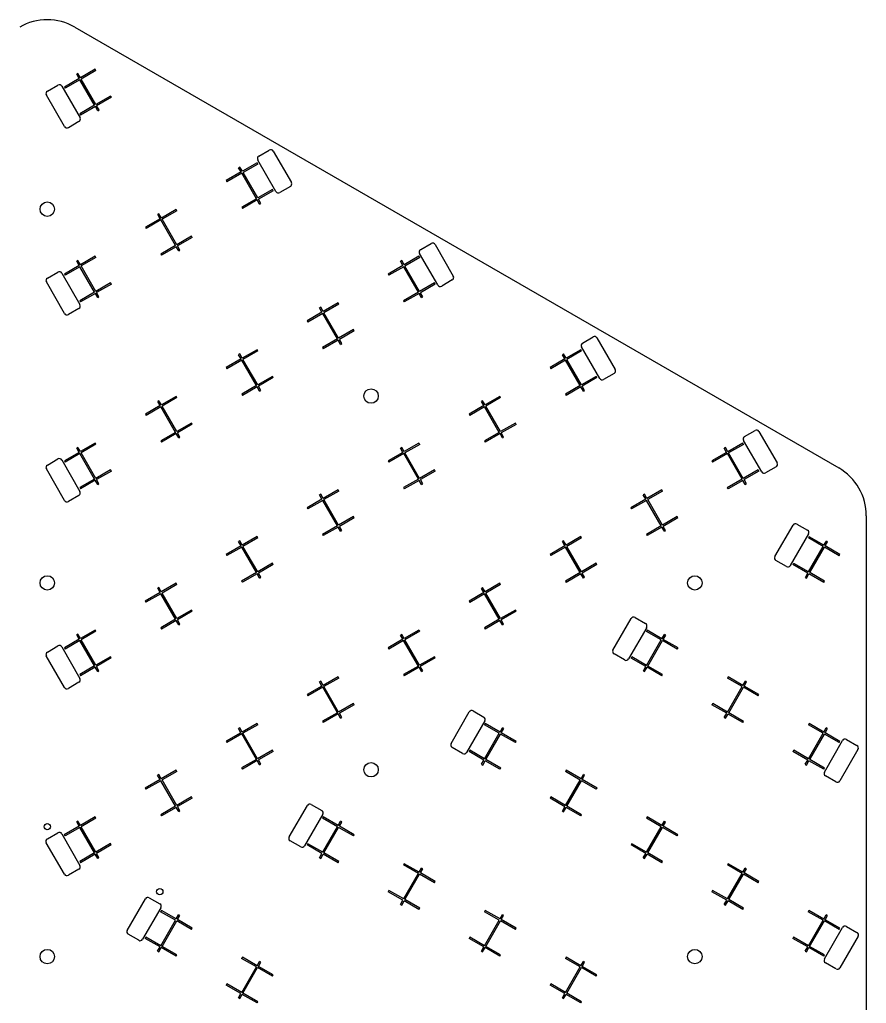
# Model space of a CAD drawing. Extents: x -11.5 to 11.5, y -13.2 to 13.2.
# Drawn here: x -0.39 to 11.5, y -0.66 to 13.16 of the extents above; entities that cross this region are included whole.
import ezdxf

# ---------------------------------------------------------------- set-up
doc = ezdxf.new("R2010")
doc.units = 0
doc.header["$MEASUREMENT"] = 0
doc.layers.get('0').update_dxf_attribs({"linetype": 'CONTINUOUS'})

msp = doc.modelspace()

# ---------------------------------------------------------------- linework, layer by layer
at = {"color": 7, "linetype": 'CONTINUOUS'}
for p, q in [((0.388, 13.055), (11.113, 6.863)), ((0.674, 12.462), (0.466, 12.342)), ((0.684, 12.445), (0.476, 12.325)), ((0.684, 12.445), (0.674, 12.462)), ((0.449, 12.332), (0.241, 12.212)), ((0.459, 12.315), (0.251, 12.195)), ((0.431, 12.402), (0.414, 12.392)), ((0.449, 12.332), (0.414, 12.392)), ((0.466, 12.342), (0.431, 12.402)), ((0.665, 11.957), (0.459, 12.315)), ((0.682, 11.967), (0.476, 12.325)), ((0.002, 12.154), (0.15, 12.24)), ((0.204, 12.225), (0.46, 11.782)), ((0.241, 12.212), (0.251, 12.195)), ((0.243, 11.657), (-0.013, 12.1)), ((0.89, 12.087), (0.682, 11.967)), ((0.9, 12.07), (0.692, 11.95)), ((0.9, 12.07), (0.89, 12.087)), ((0.665, 11.957), (0.457, 11.837)), ((0.675, 11.94), (0.467, 11.82)), ((0.709, 11.881), (0.675, 11.94)), ((0.727, 11.891), (0.692, 11.95)), ((0.709, 11.881), (0.727, 11.891)), ((0.457, 11.837), (0.467, 11.82)), ((0.445, 11.728), (0.297, 11.642)), ((2.969, 11.242), (3.117, 11.328)), ((3.171, 11.313), (3.427, 10.87)), ((2.704, 11.089), (2.687, 11.079)), ((2.721, 11.02), (2.687, 11.079)), ((2.739, 11.03), (2.704, 11.089)), ((2.946, 11.15), (2.739, 11.03)), ((2.956, 11.132), (2.749, 11.012)), ((2.956, 11.132), (2.946, 11.15)), ((3.211, 10.745), (2.955, 11.188)), ((2.721, 11.02), (2.513, 10.9)), ((2.731, 11.002), (2.523, 10.882)), ((2.938, 10.645), (2.731, 11.002)), ((2.955, 10.655), (2.749, 11.012)), ((2.513, 10.9), (2.523, 10.882)), ((3.413, 10.816), (3.264, 10.731)), ((2.938, 10.645), (2.73, 10.525)), ((3.163, 10.775), (2.955, 10.655)), ((3.173, 10.757), (2.965, 10.637)), ((3.173, 10.757), (3.163, 10.775)), ((2.73, 10.525), (2.74, 10.507)), ((2.948, 10.627), (2.74, 10.507)), ((2.982, 10.568), (2.948, 10.627)), ((2.999, 10.578), (2.965, 10.637)), ((2.982, 10.568), (2.999, 10.578)), ((1.585, 10.363), (1.377, 10.243)), ((1.568, 10.433), (1.55, 10.423)), ((1.585, 10.363), (1.55, 10.423)), ((1.602, 10.373), (1.568, 10.433)), ((1.81, 10.493), (1.602, 10.373)), ((1.82, 10.476), (1.612, 10.356)), ((1.82, 10.476), (1.81, 10.493)), ((1.377, 10.243), (1.387, 10.226)), ((1.595, 10.346), (1.387, 10.226)), ((1.801, 9.988), (1.595, 10.346)), ((1.819, 9.998), (1.612, 10.356)), ((2.026, 10.118), (1.819, 9.998)), ((2.036, 10.101), (1.829, 9.981)), ((2.036, 10.101), (2.026, 10.118)), ((1.801, 9.988), (1.593, 9.868)), ((1.811, 9.971), (1.603, 9.851)), ((1.846, 9.912), (1.811, 9.971)), ((1.863, 9.922), (1.829, 9.981)), ((5.243, 9.93), (5.391, 10.015)), ((5.445, 10.001), (5.701, 9.558)), ((0.673, 9.837), (0.466, 9.717)), ((0.683, 9.82), (0.476, 9.7)), ((0.683, 9.82), (0.673, 9.837)), ((1.593, 9.868), (1.603, 9.851)), ((1.846, 9.912), (1.863, 9.922)), ((5.219, 9.837), (5.011, 9.717)), ((5.229, 9.819), (5.021, 9.699)), ((5.229, 9.819), (5.219, 9.837)), ((5.484, 9.433), (5.228, 9.876)), ((0.448, 9.707), (0.24, 9.587)), ((0.458, 9.69), (0.25, 9.57)), ((0.431, 9.777), (0.414, 9.767)), ((0.448, 9.707), (0.414, 9.767)), ((0.466, 9.717), (0.431, 9.777)), ((0.665, 9.332), (0.458, 9.69)), ((0.682, 9.342), (0.476, 9.7)), ((4.994, 9.707), (4.786, 9.587)), ((5.004, 9.689), (4.796, 9.569)), ((4.977, 9.776), (4.96, 9.766)), ((4.994, 9.707), (4.96, 9.766)), ((5.011, 9.717), (4.977, 9.776)), ((5.211, 9.332), (5.004, 9.689)), ((5.228, 9.342), (5.021, 9.699)), ((0.001, 9.529), (0.15, 9.614)), ((0.204, 9.6), (0.459, 9.157)), ((0.24, 9.587), (0.25, 9.57)), ((4.786, 9.587), (4.796, 9.569)), ((0.243, 9.032), (-0.013, 9.475)), ((0.89, 9.462), (0.682, 9.342)), ((0.9, 9.445), (0.692, 9.325)), ((0.9, 9.445), (0.89, 9.462)), ((5.436, 9.462), (5.228, 9.342)), ((5.446, 9.444), (5.238, 9.324)), ((5.446, 9.444), (5.436, 9.462)), ((5.686, 9.504), (5.538, 9.418)), ((0.665, 9.332), (0.457, 9.212)), ((0.675, 9.315), (0.467, 9.195)), ((0.709, 9.255), (0.675, 9.315)), ((0.726, 9.265), (0.692, 9.325)), ((0.709, 9.255), (0.726, 9.265)), ((5.211, 9.332), (5.003, 9.212)), ((5.221, 9.314), (5.013, 9.194)), ((5.255, 9.255), (5.221, 9.314)), ((5.272, 9.265), (5.238, 9.324)), ((5.255, 9.255), (5.272, 9.265)), ((0.457, 9.212), (0.467, 9.195)), ((3.84, 9.12), (3.823, 9.11)), ((3.875, 9.061), (3.84, 9.12)), ((4.083, 9.181), (3.875, 9.061)), ((4.093, 9.163), (3.885, 9.043)), ((4.093, 9.163), (4.083, 9.181)), ((5.003, 9.212), (5.013, 9.194)), ((0.445, 9.103), (0.297, 9.017)), ((3.857, 9.051), (3.65, 8.931)), ((3.867, 9.033), (3.66, 8.913)), ((3.857, 9.051), (3.823, 9.11)), ((4.074, 8.676), (3.867, 9.033)), ((4.091, 8.686), (3.885, 9.043)), ((3.65, 8.931), (3.66, 8.913)), ((4.299, 8.806), (4.091, 8.686)), ((4.309, 8.788), (4.101, 8.668)), ((4.309, 8.788), (4.299, 8.806)), ((4.074, 8.676), (3.866, 8.556)), ((4.084, 8.658), (3.876, 8.538)), ((4.118, 8.599), (4.084, 8.658)), ((4.136, 8.609), (4.101, 8.668)), ((4.118, 8.599), (4.136, 8.609)), ((7.516, 8.618), (7.665, 8.703)), ((7.718, 8.689), (7.974, 8.245)), ((2.704, 8.464), (2.687, 8.454)), ((2.721, 8.394), (2.687, 8.454)), ((2.738, 8.404), (2.704, 8.464)), ((2.946, 8.524), (2.738, 8.404)), ((2.956, 8.507), (2.748, 8.387)), ((2.956, 8.507), (2.946, 8.524)), ((3.866, 8.556), (3.876, 8.538)), ((7.25, 8.464), (7.232, 8.454)), ((7.267, 8.394), (7.232, 8.454)), ((7.284, 8.404), (7.25, 8.464)), ((7.492, 8.524), (7.284, 8.404)), ((7.502, 8.507), (7.294, 8.387)), ((7.502, 8.507), (7.492, 8.524)), ((7.758, 8.12), (7.502, 8.564)), ((2.721, 8.394), (2.513, 8.274)), ((2.731, 8.377), (2.523, 8.257)), ((2.937, 8.019), (2.731, 8.377)), ((2.955, 8.029), (2.748, 8.387)), ((7.267, 8.394), (7.059, 8.274)), ((7.277, 8.377), (7.069, 8.257)), ((7.483, 8.019), (7.277, 8.377)), ((7.501, 8.029), (7.294, 8.387)), ((2.513, 8.274), (2.523, 8.257)), ((7.059, 8.274), (7.069, 8.257)), ((7.96, 8.192), (7.812, 8.106)), ((2.937, 8.019), (2.73, 7.899)), ((3.163, 8.149), (2.955, 8.029)), ((3.173, 8.132), (2.965, 8.012)), ((3.173, 8.132), (3.163, 8.149)), ((7.483, 8.019), (7.275, 7.899)), ((7.708, 8.149), (7.501, 8.029)), ((7.718, 8.132), (7.511, 8.012)), ((7.718, 8.132), (7.708, 8.149)), ((2.73, 7.899), (2.74, 7.882)), ((2.947, 8.002), (2.74, 7.882)), ((2.982, 7.943), (2.947, 8.002)), ((2.999, 7.953), (2.965, 8.012)), ((2.982, 7.943), (2.999, 7.953)), ((7.275, 7.899), (7.285, 7.882)), ((7.493, 8.002), (7.285, 7.882)), ((7.528, 7.942), (7.493, 8.002)), ((7.545, 7.952), (7.511, 8.012)), ((7.528, 7.942), (7.545, 7.952)), ((1.584, 7.738), (1.377, 7.618)), ((1.567, 7.808), (1.55, 7.798)), ((1.584, 7.738), (1.55, 7.798)), ((1.602, 7.748), (1.567, 7.808)), ((1.81, 7.868), (1.602, 7.748)), ((1.82, 7.851), (1.612, 7.731)), ((1.82, 7.851), (1.81, 7.868)), ((6.13, 7.738), (5.922, 7.618)), ((6.113, 7.807), (6.096, 7.797)), ((6.13, 7.738), (6.096, 7.797)), ((6.148, 7.748), (6.113, 7.807)), ((6.355, 7.868), (6.148, 7.748)), ((6.365, 7.851), (6.158, 7.731)), ((6.365, 7.851), (6.355, 7.868)), ((1.377, 7.618), (1.387, 7.601)), ((1.594, 7.721), (1.387, 7.601)), ((1.801, 7.363), (1.594, 7.721)), ((1.818, 7.373), (1.612, 7.731)), ((5.922, 7.618), (5.932, 7.601)), ((6.14, 7.721), (5.932, 7.601)), ((6.347, 7.363), (6.14, 7.721)), ((6.364, 7.373), (6.158, 7.731)), ((2.026, 7.493), (1.818, 7.373)), ((2.036, 7.476), (1.828, 7.356)), ((2.036, 7.476), (2.026, 7.493)), ((6.572, 7.493), (6.364, 7.373)), ((6.582, 7.475), (6.374, 7.355)), ((6.582, 7.475), (6.572, 7.493)), ((1.801, 7.363), (1.593, 7.243)), ((1.811, 7.346), (1.603, 7.226)), ((1.845, 7.286), (1.811, 7.346)), ((1.863, 7.296), (1.828, 7.356)), ((6.347, 7.363), (6.139, 7.243)), ((6.357, 7.345), (6.149, 7.225)), ((6.391, 7.286), (6.357, 7.345)), ((6.408, 7.296), (6.374, 7.355)), ((9.79, 7.305), (9.938, 7.391)), ((9.992, 7.376), (10.248, 6.933)), ((0.673, 7.212), (0.465, 7.092)), ((0.683, 7.195), (0.475, 7.075)), ((0.683, 7.195), (0.673, 7.212)), ((1.593, 7.243), (1.603, 7.226)), ((1.845, 7.286), (1.863, 7.296)), ((5.219, 7.212), (5.011, 7.092)), ((5.229, 7.194), (5.021, 7.074)), ((5.229, 7.194), (5.219, 7.212)), ((6.139, 7.243), (6.149, 7.225)), ((6.391, 7.286), (6.408, 7.296)), ((9.765, 7.211), (9.557, 7.091)), ((9.775, 7.194), (9.567, 7.074)), ((9.775, 7.194), (9.765, 7.211)), ((10.031, 6.808), (9.776, 7.251)), ((0.448, 7.082), (0.24, 6.962)), ((0.458, 7.065), (0.25, 6.945)), ((0.431, 7.152), (0.414, 7.142)), ((0.448, 7.082), (0.414, 7.142)), ((0.465, 7.092), (0.431, 7.152)), ((0.664, 6.707), (0.458, 7.065)), ((0.682, 6.717), (0.475, 7.075)), ((4.994, 7.082), (4.786, 6.962)), ((5.004, 7.064), (4.796, 6.944)), ((4.977, 7.151), (4.959, 7.141)), ((4.994, 7.082), (4.959, 7.141)), ((5.011, 7.092), (4.977, 7.151)), ((5.21, 6.707), (5.004, 7.064)), ((5.228, 6.717), (5.021, 7.074)), ((9.539, 7.081), (9.332, 6.961)), ((9.549, 7.064), (9.342, 6.944)), ((9.522, 7.151), (9.505, 7.141)), ((9.539, 7.081), (9.505, 7.141)), ((9.557, 7.091), (9.522, 7.151)), ((9.756, 6.706), (9.549, 7.064)), ((9.773, 6.716), (9.567, 7.074)), ((0.001, 6.904), (0.149, 6.989)), ((0.203, 6.975), (0.459, 6.532)), ((0.24, 6.962), (0.25, 6.945)), ((4.786, 6.962), (4.796, 6.944)), ((9.332, 6.961), (9.342, 6.944)), ((0.243, 6.407), (-0.013, 6.85)), ((0.89, 6.837), (0.682, 6.717)), ((0.9, 6.82), (0.692, 6.7)), ((0.9, 6.82), (0.89, 6.837)), ((5.435, 6.837), (5.228, 6.717)), ((5.445, 6.819), (5.238, 6.699)), ((5.445, 6.819), (5.435, 6.837)), ((9.981, 6.836), (9.773, 6.716)), ((9.991, 6.819), (9.783, 6.699)), ((9.991, 6.819), (9.981, 6.836)), ((10.234, 6.879), (10.085, 6.794)), ((0.664, 6.707), (0.457, 6.587)), ((0.674, 6.69), (0.467, 6.57)), ((0.709, 6.63), (0.674, 6.69)), ((0.726, 6.64), (0.692, 6.7)), ((0.709, 6.63), (0.726, 6.64)), ((5.21, 6.707), (5.002, 6.587)), ((5.22, 6.689), (5.012, 6.569)), ((5.255, 6.63), (5.22, 6.689)), ((5.272, 6.64), (5.238, 6.699)), ((5.255, 6.63), (5.272, 6.64)), ((9.756, 6.706), (9.548, 6.586)), ((9.766, 6.689), (9.558, 6.569)), ((9.8, 6.629), (9.766, 6.689)), ((9.818, 6.639), (9.783, 6.699)), ((9.8, 6.629), (9.818, 6.639)), ((0.457, 6.587), (0.467, 6.57)), ((3.84, 6.495), (3.823, 6.485)), ((3.874, 6.435), (3.84, 6.495)), ((4.082, 6.555), (3.874, 6.435)), ((4.092, 6.538), (3.884, 6.418)), ((4.092, 6.538), (4.082, 6.555)), ((5.002, 6.587), (5.012, 6.569)), ((8.386, 6.495), (8.369, 6.485)), ((8.42, 6.435), (8.386, 6.495)), ((8.628, 6.555), (8.42, 6.435)), ((8.638, 6.538), (8.43, 6.418)), ((8.638, 6.538), (8.628, 6.555)), ((9.548, 6.586), (9.558, 6.569)), ((0.445, 6.478), (0.296, 6.392)), ((3.857, 6.425), (3.649, 6.305)), ((3.867, 6.408), (3.659, 6.288)), ((3.857, 6.425), (3.823, 6.485)), ((4.074, 6.05), (3.867, 6.408)), ((4.091, 6.06), (3.884, 6.418)), ((8.403, 6.425), (8.195, 6.305)), ((8.413, 6.408), (8.205, 6.288)), ((8.403, 6.425), (8.369, 6.485)), ((8.619, 6.05), (8.413, 6.408)), ((8.637, 6.06), (8.43, 6.418)), ((3.649, 6.305), (3.659, 6.288)), ((8.195, 6.305), (8.205, 6.288)), ((4.299, 6.18), (4.091, 6.06)), ((4.309, 6.163), (4.101, 6.043)), ((4.309, 6.163), (4.299, 6.18)), ((8.845, 6.18), (8.637, 6.06)), ((8.855, 6.163), (8.647, 6.043)), ((8.855, 6.163), (8.845, 6.18)), ((11.5, 6.192), (11.5, -6.192)), ((4.074, 6.05), (3.866, 5.93)), ((4.084, 6.033), (3.876, 5.913)), ((4.118, 5.974), (4.084, 6.033)), ((4.135, 5.984), (4.101, 6.043)), ((4.118, 5.974), (4.135, 5.984)), ((8.619, 6.05), (8.412, 5.93)), ((8.629, 6.033), (8.422, 5.913)), ((8.664, 5.973), (8.629, 6.033)), ((8.681, 5.983), (8.647, 6.043)), ((8.664, 5.973), (8.681, 5.983)), ((10.217, 5.618), (10.473, 6.061)), ((10.526, 6.075), (10.675, 5.99)), ((2.704, 5.839), (2.686, 5.829)), ((2.721, 5.769), (2.686, 5.829)), ((2.738, 5.779), (2.704, 5.839)), ((2.946, 5.899), (2.738, 5.779)), ((2.956, 5.882), (2.748, 5.762)), ((2.956, 5.882), (2.946, 5.899)), ((3.866, 5.93), (3.876, 5.913)), ((7.249, 5.838), (7.232, 5.828)), ((7.266, 5.769), (7.232, 5.828)), ((7.284, 5.779), (7.249, 5.838)), ((7.492, 5.899), (7.284, 5.779)), ((7.502, 5.882), (7.294, 5.762)), ((7.502, 5.882), (7.492, 5.899)), ((8.412, 5.93), (8.422, 5.913)), ((10.689, 5.936), (10.433, 5.493)), ((10.697, 5.898), (10.687, 5.88)), ((10.894, 5.76), (10.687, 5.88)), ((10.904, 5.778), (10.697, 5.898)), ((10.904, 5.778), (10.939, 5.837)), ((10.922, 5.768), (10.956, 5.827)), ((10.956, 5.827), (10.939, 5.837)), ((2.721, 5.769), (2.513, 5.649)), ((2.731, 5.752), (2.523, 5.632)), ((2.937, 5.394), (2.731, 5.752)), ((2.955, 5.404), (2.748, 5.762)), ((7.266, 5.769), (7.059, 5.649)), ((7.276, 5.752), (7.069, 5.632)), ((7.483, 5.394), (7.276, 5.752)), ((7.5, 5.404), (7.294, 5.762)), ((10.688, 5.403), (10.894, 5.76)), ((10.705, 5.393), (10.912, 5.75)), ((11.12, 5.63), (10.912, 5.75)), ((11.13, 5.648), (10.922, 5.768)), ((2.513, 5.649), (2.523, 5.632)), ((7.059, 5.649), (7.069, 5.632)), ((10.379, 5.478), (10.231, 5.564)), ((11.12, 5.63), (11.13, 5.648)), ((2.937, 5.394), (2.729, 5.274)), ((3.162, 5.524), (2.955, 5.404)), ((3.172, 5.507), (2.965, 5.387)), ((3.172, 5.507), (3.162, 5.524)), ((7.483, 5.394), (7.275, 5.274)), ((7.708, 5.524), (7.5, 5.404)), ((7.718, 5.506), (7.51, 5.386)), ((7.718, 5.506), (7.708, 5.524)), ((10.48, 5.523), (10.47, 5.505)), ((10.678, 5.385), (10.47, 5.505)), ((10.688, 5.403), (10.48, 5.523)), ((10.913, 5.273), (10.705, 5.393)), ((2.729, 5.274), (2.739, 5.257)), ((2.947, 5.377), (2.739, 5.257)), ((2.982, 5.317), (2.947, 5.377)), ((2.999, 5.327), (2.965, 5.387)), ((2.982, 5.317), (2.999, 5.327)), ((7.275, 5.274), (7.285, 5.256)), ((7.493, 5.376), (7.285, 5.256)), ((7.527, 5.317), (7.493, 5.376)), ((7.545, 5.327), (7.51, 5.386)), ((7.527, 5.317), (7.545, 5.327)), ((10.644, 5.326), (10.678, 5.385)), ((10.644, 5.326), (10.661, 5.316)), ((10.661, 5.316), (10.695, 5.375)), ((10.903, 5.255), (10.695, 5.375)), ((10.903, 5.255), (10.913, 5.273)), ((1.584, 5.113), (1.376, 4.993)), ((1.567, 5.183), (1.55, 5.173)), ((1.584, 5.113), (1.55, 5.173)), ((1.601, 5.123), (1.567, 5.183)), ((1.809, 5.243), (1.601, 5.123)), ((1.819, 5.226), (1.611, 5.106)), ((1.819, 5.226), (1.809, 5.243)), ((6.13, 5.113), (5.922, 4.993)), ((6.113, 5.182), (6.096, 5.172)), ((6.13, 5.113), (6.096, 5.172)), ((6.147, 5.123), (6.113, 5.182)), ((6.355, 5.243), (6.147, 5.123)), ((6.365, 5.225), (6.157, 5.105)), ((6.365, 5.225), (6.355, 5.243)), ((1.376, 4.993), (1.386, 4.976)), ((1.594, 5.096), (1.386, 4.976)), ((1.801, 4.738), (1.594, 5.096)), ((1.818, 4.748), (1.611, 5.106)), ((5.922, 4.993), (5.932, 4.975)), ((6.14, 5.095), (5.932, 4.975)), ((6.346, 4.738), (6.14, 5.095)), ((6.364, 4.748), (6.157, 5.105)), ((2.026, 4.868), (1.818, 4.748)), ((2.036, 4.851), (1.828, 4.731)), ((2.036, 4.851), (2.026, 4.868)), ((6.572, 4.868), (6.364, 4.748)), ((6.582, 4.85), (6.374, 4.73)), ((6.582, 4.85), (6.572, 4.868)), ((1.801, 4.738), (1.593, 4.618)), ((1.811, 4.721), (1.603, 4.601)), ((1.845, 4.661), (1.811, 4.721)), ((1.862, 4.671), (1.828, 4.731)), ((6.346, 4.738), (6.139, 4.618)), ((6.356, 4.72), (6.149, 4.6)), ((6.391, 4.661), (6.356, 4.72)), ((6.408, 4.671), (6.374, 4.73)), ((7.943, 4.305), (8.199, 4.749)), ((8.253, 4.763), (8.401, 4.677)), ((0.673, 4.587), (0.465, 4.467)), ((0.683, 4.57), (0.475, 4.45)), ((0.683, 4.57), (0.673, 4.587)), ((1.593, 4.618), (1.603, 4.601)), ((1.845, 4.661), (1.862, 4.671)), ((5.219, 4.587), (5.011, 4.467)), ((5.229, 4.569), (5.021, 4.449)), ((5.229, 4.569), (5.219, 4.587)), ((6.139, 4.618), (6.149, 4.6)), ((6.391, 4.661), (6.408, 4.671)), ((8.416, 4.624), (8.16, 4.18)), ((8.423, 4.585), (8.413, 4.568)), ((8.621, 4.448), (8.413, 4.568)), ((8.631, 4.465), (8.423, 4.585)), ((0.448, 4.457), (0.24, 4.337)), ((0.458, 4.44), (0.25, 4.32)), ((0.431, 4.527), (0.413, 4.517)), ((0.448, 4.457), (0.413, 4.517)), ((0.465, 4.467), (0.431, 4.527)), ((0.664, 4.082), (0.458, 4.44)), ((0.681, 4.092), (0.475, 4.45)), ((4.993, 4.457), (4.786, 4.337)), ((5.003, 4.439), (4.796, 4.319)), ((4.976, 4.526), (4.959, 4.516)), ((4.993, 4.457), (4.959, 4.516)), ((5.011, 4.467), (4.976, 4.526)), ((5.21, 4.081), (5.003, 4.439)), ((5.227, 4.091), (5.021, 4.449)), ((8.414, 4.09), (8.621, 4.448)), ((8.432, 4.08), (8.638, 4.438)), ((8.631, 4.465), (8.665, 4.525)), ((8.846, 4.318), (8.638, 4.438)), ((8.648, 4.455), (8.683, 4.515)), ((8.856, 4.335), (8.648, 4.455)), ((8.683, 4.515), (8.665, 4.525)), ((0.001, 4.278), (0.149, 4.364)), ((0.203, 4.35), (0.459, 3.906)), ((0.24, 4.337), (0.25, 4.32)), ((4.786, 4.337), (4.796, 4.319)), ((8.846, 4.318), (8.856, 4.335)), ((0.242, 3.781), (-0.014, 4.225)), ((0.889, 4.212), (0.681, 4.092)), ((0.899, 4.195), (0.691, 4.075)), ((0.899, 4.195), (0.889, 4.212)), ((5.435, 4.211), (5.227, 4.091)), ((5.445, 4.194), (5.237, 4.074)), ((5.445, 4.194), (5.435, 4.211)), ((8.106, 4.166), (7.958, 4.252)), ((8.206, 4.21), (8.196, 4.193)), ((8.404, 4.073), (8.196, 4.193)), ((8.414, 4.09), (8.206, 4.21)), ((0.664, 4.082), (0.456, 3.962)), ((0.674, 4.065), (0.466, 3.945)), ((0.709, 4.005), (0.674, 4.065)), ((0.726, 4.015), (0.691, 4.075)), ((0.709, 4.005), (0.726, 4.015)), ((5.21, 4.081), (5.002, 3.961)), ((5.22, 4.064), (5.012, 3.944)), ((5.254, 4.005), (5.22, 4.064)), ((5.272, 4.015), (5.237, 4.074)), ((5.254, 4.005), (5.272, 4.015)), ((8.37, 4.014), (8.404, 4.073)), ((8.37, 4.014), (8.387, 4.004)), ((8.387, 4.004), (8.422, 4.063)), ((8.63, 3.943), (8.422, 4.063)), ((8.64, 3.96), (8.432, 4.08)), ((0.456, 3.962), (0.466, 3.945)), ((3.84, 3.87), (3.822, 3.86)), ((3.874, 3.81), (3.84, 3.87)), ((4.082, 3.93), (3.874, 3.81)), ((4.092, 3.913), (3.884, 3.793)), ((4.092, 3.913), (4.082, 3.93)), ((5.002, 3.961), (5.012, 3.944)), ((8.63, 3.943), (8.64, 3.96)), ((9.56, 3.929), (9.55, 3.912)), ((9.757, 3.792), (9.55, 3.912)), ((9.767, 3.809), (9.56, 3.929)), ((9.767, 3.809), (9.802, 3.869)), ((9.819, 3.859), (9.802, 3.869)), ((0.444, 3.853), (0.296, 3.767)), ((3.857, 3.8), (3.649, 3.68)), ((3.867, 3.783), (3.659, 3.663)), ((3.857, 3.8), (3.822, 3.86)), ((4.073, 3.425), (3.867, 3.783)), ((4.091, 3.435), (3.884, 3.793)), ((9.551, 3.434), (9.757, 3.792)), ((9.568, 3.424), (9.775, 3.782)), ((9.983, 3.662), (9.775, 3.782)), ((9.785, 3.799), (9.819, 3.859)), ((9.993, 3.679), (9.785, 3.799)), ((3.649, 3.68), (3.659, 3.663)), ((9.983, 3.662), (9.993, 3.679)), ((4.299, 3.555), (4.091, 3.435)), ((4.309, 3.538), (4.101, 3.418)), ((4.309, 3.538), (4.299, 3.555)), ((9.343, 3.554), (9.333, 3.537)), ((9.541, 3.417), (9.333, 3.537)), ((9.551, 3.434), (9.343, 3.554)), ((4.073, 3.425), (3.866, 3.305)), ((4.083, 3.408), (3.876, 3.288)), ((4.118, 3.348), (4.083, 3.408)), ((4.135, 3.358), (4.101, 3.418)), ((4.118, 3.348), (4.135, 3.358)), ((5.67, 2.993), (5.925, 3.436)), ((5.979, 3.451), (6.128, 3.365)), ((9.506, 3.357), (9.541, 3.417)), ((9.506, 3.357), (9.524, 3.347)), ((9.524, 3.347), (9.558, 3.407)), ((9.766, 3.287), (9.558, 3.407)), ((9.776, 3.304), (9.568, 3.424)), ((2.703, 3.214), (2.686, 3.204)), ((2.72, 3.144), (2.686, 3.204)), ((2.738, 3.154), (2.703, 3.214)), ((2.946, 3.274), (2.738, 3.154)), ((2.956, 3.257), (2.748, 3.137)), ((2.956, 3.257), (2.946, 3.274)), ((3.866, 3.305), (3.876, 3.288)), ((6.142, 3.311), (5.886, 2.868)), ((6.149, 3.273), (6.139, 3.256)), ((6.347, 3.136), (6.139, 3.256)), ((6.357, 3.153), (6.149, 3.273)), ((6.357, 3.153), (6.392, 3.213)), ((6.375, 3.143), (6.409, 3.203)), ((6.409, 3.203), (6.392, 3.213)), ((9.766, 3.287), (9.776, 3.304)), ((10.696, 3.273), (10.686, 3.256)), ((10.894, 3.136), (10.686, 3.256)), ((10.904, 3.153), (10.696, 3.273)), ((10.904, 3.153), (10.938, 3.213)), ((10.921, 3.143), (10.956, 3.203)), ((10.956, 3.203), (10.938, 3.213)), ((2.72, 3.144), (2.513, 3.024)), ((2.73, 3.127), (2.523, 3.007)), ((2.937, 2.769), (2.73, 3.127)), ((2.954, 2.779), (2.748, 3.137)), ((6.141, 2.778), (6.347, 3.136)), ((6.158, 2.768), (6.365, 3.126)), ((6.572, 3.006), (6.365, 3.126)), ((6.582, 3.023), (6.375, 3.143)), ((10.687, 2.778), (10.894, 3.136)), ((10.705, 2.768), (10.911, 3.126)), ((11.119, 3.006), (10.911, 3.126)), ((11.129, 3.023), (10.921, 3.143)), ((11.221, 3.05), (11.369, 2.964)), ((2.513, 3.024), (2.523, 3.007)), ((5.832, 2.854), (5.684, 2.939)), ((6.572, 3.006), (6.582, 3.023)), ((10.911, 2.592), (11.167, 3.035)), ((11.119, 3.006), (11.129, 3.023)), ((11.383, 2.91), (11.127, 2.467)), ((2.937, 2.769), (2.729, 2.649)), ((3.162, 2.899), (2.954, 2.779)), ((3.172, 2.882), (2.964, 2.762)), ((3.172, 2.882), (3.162, 2.899)), ((5.933, 2.898), (5.923, 2.881)), ((6.131, 2.761), (5.923, 2.881)), ((6.141, 2.778), (5.933, 2.898)), ((6.366, 2.648), (6.158, 2.768)), ((10.48, 2.898), (10.47, 2.881)), ((10.677, 2.761), (10.47, 2.881)), ((10.687, 2.778), (10.48, 2.898)), ((10.913, 2.648), (10.705, 2.768)), ((2.729, 2.649), (2.739, 2.632)), ((2.947, 2.752), (2.739, 2.632)), ((2.981, 2.692), (2.947, 2.752)), ((2.999, 2.702), (2.964, 2.762)), ((2.981, 2.692), (2.999, 2.702)), ((6.096, 2.701), (6.131, 2.761)), ((6.096, 2.701), (6.114, 2.691)), ((6.114, 2.691), (6.148, 2.751)), ((6.356, 2.631), (6.148, 2.751)), ((6.356, 2.631), (6.366, 2.648)), ((10.643, 2.701), (10.677, 2.761)), ((10.643, 2.701), (10.66, 2.691)), ((10.66, 2.691), (10.695, 2.751)), ((10.903, 2.631), (10.695, 2.751)), ((10.903, 2.631), (10.913, 2.648)), ((1.584, 2.488), (1.376, 2.368)), ((1.567, 2.558), (1.549, 2.548)), ((1.584, 2.488), (1.549, 2.548)), ((1.601, 2.498), (1.567, 2.558)), ((1.809, 2.618), (1.601, 2.498)), ((1.819, 2.601), (1.611, 2.481)), ((1.819, 2.601), (1.809, 2.618)), ((7.286, 2.617), (7.276, 2.6)), ((7.484, 2.48), (7.276, 2.6)), ((7.494, 2.497), (7.286, 2.617)), ((7.494, 2.497), (7.528, 2.557)), ((7.511, 2.487), (7.545, 2.547)), ((7.719, 2.367), (7.511, 2.487)), ((7.545, 2.547), (7.528, 2.557)), ((11.074, 2.453), (10.925, 2.538)), ((1.376, 2.368), (1.386, 2.351)), ((1.594, 2.471), (1.386, 2.351)), ((1.8, 2.113), (1.594, 2.471)), ((1.818, 2.123), (1.611, 2.481)), ((7.277, 2.122), (7.484, 2.48)), ((7.295, 2.112), (7.501, 2.47)), ((7.709, 2.35), (7.501, 2.47)), ((7.709, 2.35), (7.719, 2.367)), ((2.026, 2.243), (1.818, 2.123)), ((2.036, 2.226), (1.828, 2.106)), ((2.036, 2.226), (2.026, 2.243)), ((7.069, 2.242), (7.059, 2.225)), ((7.267, 2.105), (7.059, 2.225)), ((7.277, 2.122), (7.069, 2.242)), ((1.8, 2.113), (1.593, 1.993)), ((1.81, 2.096), (1.603, 1.976)), ((1.845, 2.036), (1.81, 2.096)), ((1.862, 2.046), (1.828, 2.106)), ((3.396, 1.681), (3.652, 2.124)), ((3.706, 2.138), (3.854, 2.053)), ((7.233, 2.045), (7.267, 2.105)), ((7.25, 2.035), (7.285, 2.095)), ((7.492, 1.975), (7.285, 2.095)), ((7.502, 1.992), (7.295, 2.112)), ((0.672, 1.962), (0.465, 1.842)), ((0.682, 1.945), (0.475, 1.825)), ((0.682, 1.945), (0.672, 1.962)), ((1.593, 1.993), (1.603, 1.976)), ((1.845, 2.036), (1.862, 2.046)), ((3.868, 1.999), (3.612, 1.556)), ((3.876, 1.961), (3.866, 1.944)), ((4.074, 1.824), (3.866, 1.944)), ((4.084, 1.841), (3.876, 1.961)), ((7.233, 2.045), (7.25, 2.035)), ((7.492, 1.975), (7.502, 1.992)), ((8.422, 1.961), (8.412, 1.944)), ((8.62, 1.824), (8.412, 1.944)), ((8.63, 1.841), (8.422, 1.961)), ((0.447, 1.832), (0.239, 1.712)), ((0.457, 1.815), (0.249, 1.695)), ((0.43, 1.901), (0.413, 1.891)), ((0.447, 1.832), (0.413, 1.891)), ((0.465, 1.842), (0.43, 1.901)), ((0.664, 1.457), (0.457, 1.815)), ((0.681, 1.467), (0.475, 1.825)), ((3.867, 1.466), (4.074, 1.824)), ((3.884, 1.456), (4.091, 1.814)), ((4.084, 1.841), (4.118, 1.9)), ((4.299, 1.694), (4.091, 1.814)), ((4.101, 1.831), (4.135, 1.89)), ((4.309, 1.711), (4.101, 1.831)), ((4.135, 1.89), (4.118, 1.9)), ((8.414, 1.466), (8.62, 1.824)), ((8.431, 1.456), (8.638, 1.814)), ((8.63, 1.841), (8.665, 1.9)), ((8.845, 1.694), (8.638, 1.814)), ((8.648, 1.831), (8.682, 1.89)), ((8.855, 1.711), (8.648, 1.831)), ((8.682, 1.89), (8.665, 1.9)), ((0.001, 1.653), (0.149, 1.739)), ((0.203, 1.724), (0.459, 1.281)), ((0.239, 1.712), (0.249, 1.695)), ((4.299, 1.694), (4.309, 1.711)), ((8.845, 1.694), (8.855, 1.711)), ((0.242, 1.156), (-0.014, 1.599)), ((0.889, 1.587), (0.681, 1.467)), ((0.899, 1.569), (0.691, 1.449)), ((0.899, 1.569), (0.889, 1.587)), ((3.559, 1.541), (3.41, 1.627)), ((3.659, 1.586), (3.649, 1.568)), ((3.857, 1.448), (3.649, 1.568)), ((3.867, 1.466), (3.659, 1.586)), ((8.206, 1.586), (8.196, 1.568)), ((8.404, 1.448), (8.196, 1.568)), ((8.414, 1.466), (8.206, 1.586)), ((0.664, 1.457), (0.456, 1.337)), ((0.674, 1.439), (0.466, 1.319)), ((0.708, 1.38), (0.674, 1.439)), ((0.726, 1.39), (0.691, 1.449)), ((0.708, 1.38), (0.726, 1.39)), ((3.823, 1.389), (3.857, 1.448)), ((3.823, 1.389), (3.84, 1.379)), ((3.84, 1.379), (3.874, 1.438)), ((4.082, 1.318), (3.874, 1.438)), ((4.092, 1.336), (3.884, 1.456)), ((8.369, 1.389), (8.404, 1.448)), ((8.369, 1.389), (8.387, 1.379)), ((8.387, 1.379), (8.421, 1.438)), ((8.629, 1.318), (8.421, 1.438)), ((8.639, 1.336), (8.431, 1.456)), ((0.456, 1.337), (0.466, 1.319)), ((4.082, 1.318), (4.092, 1.336)), ((5.012, 1.305), (5.002, 1.287)), ((5.21, 1.167), (5.002, 1.287)), ((5.22, 1.185), (5.012, 1.305)), ((5.22, 1.185), (5.255, 1.244)), ((5.272, 1.234), (5.255, 1.244)), ((8.629, 1.318), (8.639, 1.336)), ((9.559, 1.305), (9.549, 1.287)), ((9.757, 1.167), (9.549, 1.287)), ((9.767, 1.185), (9.559, 1.305)), ((9.767, 1.185), (9.801, 1.244)), ((9.819, 1.234), (9.801, 1.244)), ((0.444, 1.227), (0.296, 1.142)), ((5.004, 0.81), (5.21, 1.167)), ((5.021, 0.8), (5.228, 1.157)), ((5.435, 1.037), (5.228, 1.157)), ((5.238, 1.175), (5.272, 1.234)), ((5.445, 1.055), (5.238, 1.175)), ((9.55, 0.81), (9.757, 1.167)), ((9.568, 0.8), (9.774, 1.157)), ((9.982, 1.037), (9.774, 1.157)), ((9.784, 1.175), (9.819, 1.234)), ((9.992, 1.055), (9.784, 1.175)), ((5.435, 1.037), (5.445, 1.055)), ((9.982, 1.037), (9.992, 1.055)), ((4.796, 0.93), (4.786, 0.912)), ((4.994, 0.792), (4.786, 0.912)), ((5.004, 0.81), (4.796, 0.93)), ((9.342, 0.93), (9.332, 0.912)), ((9.54, 0.792), (9.332, 0.912)), ((9.55, 0.81), (9.342, 0.93)), ((1.122, 0.369), (1.378, 0.812)), ((1.432, 0.826), (1.58, 0.741)), ((4.959, 0.733), (4.994, 0.792)), ((4.959, 0.733), (4.977, 0.723)), ((4.977, 0.723), (5.011, 0.782)), ((5.219, 0.662), (5.011, 0.782)), ((5.229, 0.68), (5.021, 0.8)), ((9.506, 0.733), (9.54, 0.792)), ((9.506, 0.733), (9.523, 0.723)), ((9.523, 0.723), (9.558, 0.782)), ((9.765, 0.662), (9.558, 0.782)), ((9.775, 0.68), (9.568, 0.8)), ((1.595, 0.687), (1.339, 0.244)), ((1.602, 0.649), (1.592, 0.631)), ((1.8, 0.511), (1.592, 0.631)), ((1.81, 0.529), (1.602, 0.649)), ((1.81, 0.529), (1.844, 0.588)), ((1.827, 0.519), (1.862, 0.578)), ((1.862, 0.578), (1.844, 0.588)), ((5.219, 0.662), (5.229, 0.68)), ((6.149, 0.649), (6.139, 0.631)), ((6.347, 0.511), (6.139, 0.631)), ((6.357, 0.529), (6.149, 0.649)), ((6.357, 0.529), (6.391, 0.588)), ((6.374, 0.519), (6.408, 0.578)), ((6.408, 0.578), (6.391, 0.588)), ((9.765, 0.662), (9.775, 0.68)), ((10.695, 0.648), (10.685, 0.631)), ((10.893, 0.511), (10.685, 0.631)), ((10.903, 0.528), (10.695, 0.648)), ((10.903, 0.528), (10.938, 0.588)), ((10.921, 0.518), (10.955, 0.578)), ((10.955, 0.578), (10.938, 0.588)), ((1.594, 0.153), (1.8, 0.511)), ((1.611, 0.143), (1.817, 0.501)), ((2.025, 0.381), (1.817, 0.501)), ((2.035, 0.399), (1.827, 0.519)), ((6.14, 0.153), (6.347, 0.511)), ((6.157, 0.143), (6.364, 0.501)), ((6.572, 0.381), (6.364, 0.501)), ((6.582, 0.399), (6.374, 0.519)), ((10.687, 0.153), (10.893, 0.511)), ((10.704, 0.143), (10.911, 0.501)), ((11.119, 0.381), (10.911, 0.501)), ((11.129, 0.398), (10.921, 0.518)), ((11.221, 0.425), (11.369, 0.339)), ((1.285, 0.229), (1.137, 0.315)), ((2.025, 0.381), (2.035, 0.399)), ((6.572, 0.381), (6.582, 0.399)), ((10.911, -0.033), (11.167, 0.41)), ((11.119, 0.381), (11.129, 0.398)), ((11.384, 0.285), (11.128, -0.158)), ((1.386, 0.273), (1.376, 0.256)), ((1.584, 0.136), (1.376, 0.256)), ((1.594, 0.153), (1.386, 0.273)), ((1.819, 0.023), (1.611, 0.143)), ((5.932, 0.273), (5.922, 0.256)), ((6.13, 0.136), (5.922, 0.256)), ((6.14, 0.153), (5.932, 0.273)), ((6.365, 0.023), (6.157, 0.143)), ((10.479, 0.273), (10.469, 0.256)), ((10.677, 0.136), (10.469, 0.256)), ((10.687, 0.153), (10.479, 0.273)), ((10.912, 0.023), (10.704, 0.143)), ((1.549, 0.077), (1.584, 0.136)), ((1.549, 0.077), (1.566, 0.067)), ((1.566, 0.067), (1.601, 0.126)), ((1.809, 0.006), (1.601, 0.126)), ((1.809, 0.006), (1.819, 0.023)), ((6.096, 0.077), (6.13, 0.136)), ((6.096, 0.077), (6.113, 0.067)), ((6.113, 0.067), (6.147, 0.126)), ((6.355, 0.006), (6.147, 0.126)), ((6.355, 0.006), (6.365, 0.023)), ((10.642, 0.077), (10.677, 0.136)), ((10.642, 0.077), (10.66, 0.067)), ((10.66, 0.067), (10.694, 0.126)), ((10.902, 0.006), (10.694, 0.126)), ((10.902, 0.006), (10.912, 0.023)), ((2.739, -0.008), (2.729, -0.025)), ((2.937, -0.145), (2.729, -0.025)), ((2.947, -0.128), (2.739, -0.008)), ((2.947, -0.128), (2.981, -0.068)), ((2.964, -0.138), (2.998, -0.078)), ((3.172, -0.258), (2.964, -0.138)), ((2.998, -0.078), (2.981, -0.068)), ((7.285, -0.008), (7.275, -0.025)), ((7.483, -0.145), (7.275, -0.025)), ((7.493, -0.128), (7.285, -0.008)), ((7.493, -0.128), (7.528, -0.068)), ((7.511, -0.138), (7.545, -0.078)), ((7.718, -0.258), (7.511, -0.138)), ((7.545, -0.078), (7.528, -0.068)), ((11.074, -0.173), (10.926, -0.087)), ((2.73, -0.503), (2.937, -0.145)), ((2.747, -0.513), (2.954, -0.155)), ((3.162, -0.275), (2.954, -0.155)), ((3.162, -0.275), (3.172, -0.258)), ((7.277, -0.503), (7.483, -0.145)), ((7.294, -0.513), (7.501, -0.155)), ((7.708, -0.275), (7.501, -0.155)), ((7.708, -0.275), (7.718, -0.258)), ((2.522, -0.383), (2.512, -0.4)), ((2.72, -0.52), (2.512, -0.4)), ((2.73, -0.503), (2.522, -0.383)), ((7.069, -0.383), (7.059, -0.4)), ((7.267, -0.52), (7.059, -0.4)), ((7.277, -0.503), (7.069, -0.383)), ((2.686, -0.58), (2.72, -0.52)), ((2.703, -0.59), (2.737, -0.53)), ((2.945, -0.65), (2.737, -0.53)), ((2.955, -0.633), (2.747, -0.513)), ((7.232, -0.58), (7.267, -0.52)), ((7.25, -0.59), (7.284, -0.53)), ((7.492, -0.65), (7.284, -0.53)), ((7.502, -0.633), (7.294, -0.513)), ((2.686, -0.58), (2.703, -0.59)), ((2.945, -0.65), (2.955, -0.633)), ((7.232, -0.58), (7.25, -0.59)), ((7.492, -0.65), (7.502, -0.633))]:
    msp.add_line(p, q, dxfattribs=at)
for centre, radius in [((0, 10.498), 0.101), ((4.546, 7.873), 0.101), ((0, 5.249), 0.101), ((9.092, 5.249), 0.101), ((4.546, 2.624), 0.101), ((0, 1.825), 0.0445), ((1.58, 0.912), 0.0445), ((0, 0), 0.101), ((9.092, 0), 0.101)]:
    msp.add_circle(centre, radius, dxfattribs=at)
for centre, radius, start, end in [((0, 12.384), 0.775, 60, 120), ((0.17, 12.205), 0.0394, 30, 120), ((0.021, 12.12), 0.0394, 120, 210), ((0.426, 11.762), 0.0394, 300, 30), ((0.277, 11.677), 0.0394, 210, 300), ((3.137, 11.294), 0.0394, 30, 120), ((2.989, 11.208), 0.0394, 120, 210), ((3.393, 10.85), 0.0394, 300, 30), ((3.245, 10.765), 0.0394, 210, 300), ((5.411, 9.981), 0.0394, 30, 120), ((5.262, 9.896), 0.0394, 120, 210), ((0.169, 9.58), 0.0394, 30, 120), ((5.667, 9.538), 0.0394, 300, 30), ((0.021, 9.495), 0.0394, 120, 210), ((5.518, 9.452), 0.0394, 210, 300), ((0.425, 9.137), 0.0394, 300, 30), ((0.277, 9.051), 0.0394, 210, 300), ((7.684, 8.669), 0.0394, 30, 120), ((7.536, 8.583), 0.0394, 120, 210), ((7.94, 8.226), 0.0394, 300, 30), ((7.792, 8.14), 0.0394, 210, 300), ((9.958, 7.357), 0.0394, 30, 120), ((9.81, 7.271), 0.0394, 120, 210), ((0.169, 6.955), 0.0394, 30, 120), ((10.214, 6.913), 0.0394, 300, 30), ((0.021, 6.869), 0.0394, 120, 210), ((10.066, 6.828), 0.0394, 210, 300), ((10.725, 6.192), 0.775, 0, 60), ((0.425, 6.512), 0.0394, 300, 30), ((0.277, 6.426), 0.0394, 210, 300), ((10.507, 6.041), 0.0394, 60, 150), ((10.655, 5.956), 0.0394, 330, 60), ((10.251, 5.598), 0.0394, 150, 240), ((10.399, 5.512), 0.0394, 240, 330), ((8.233, 4.729), 0.0394, 60, 150), ((8.381, 4.643), 0.0394, 330, 60), ((0.169, 4.33), 0.0394, 30, 120), ((7.977, 4.286), 0.0394, 150, 240), ((0.021, 4.244), 0.0394, 120, 210), ((8.126, 4.2), 0.0394, 240, 330), ((0.425, 3.887), 0.0394, 300, 30), ((0.276, 3.801), 0.0394, 210, 300), ((5.96, 3.417), 0.0394, 60, 150), ((6.108, 3.331), 0.0394, 330, 60), ((11.201, 3.016), 0.0394, 60, 150), ((5.704, 2.973), 0.0394, 150, 240), ((11.349, 2.93), 0.0394, 330, 60), ((5.852, 2.888), 0.0394, 240, 330), ((10.945, 2.572), 0.0394, 150, 240), ((11.093, 2.487), 0.0394, 240, 330), ((3.686, 2.104), 0.0394, 60, 150), ((3.834, 2.019), 0.0394, 330, 60), ((0.169, 1.705), 0.0394, 30, 120), ((3.43, 1.661), 0.0394, 150, 240), ((0.02, 1.619), 0.0394, 120, 210), ((3.578, 1.576), 0.0394, 240, 330), ((0.424, 1.262), 0.0394, 300, 30), ((0.276, 1.176), 0.0394, 210, 300), ((1.412, 0.792), 0.0394, 60, 150), ((1.561, 0.706), 0.0394, 330, 60), ((11.201, 0.39), 0.0394, 60, 150), ((1.156, 0.349), 0.0394, 150, 240), ((11.35, 0.305), 0.0394, 330, 60), ((1.305, 0.263), 0.0394, 240, 330), ((10.945, -0.053), 0.0394, 150, 240), ((11.094, -0.138), 0.0394, 240, 330)]:
    msp.add_arc(centre, radius, start, end, dxfattribs=at)

doc.saveas('drawing.dxf')
